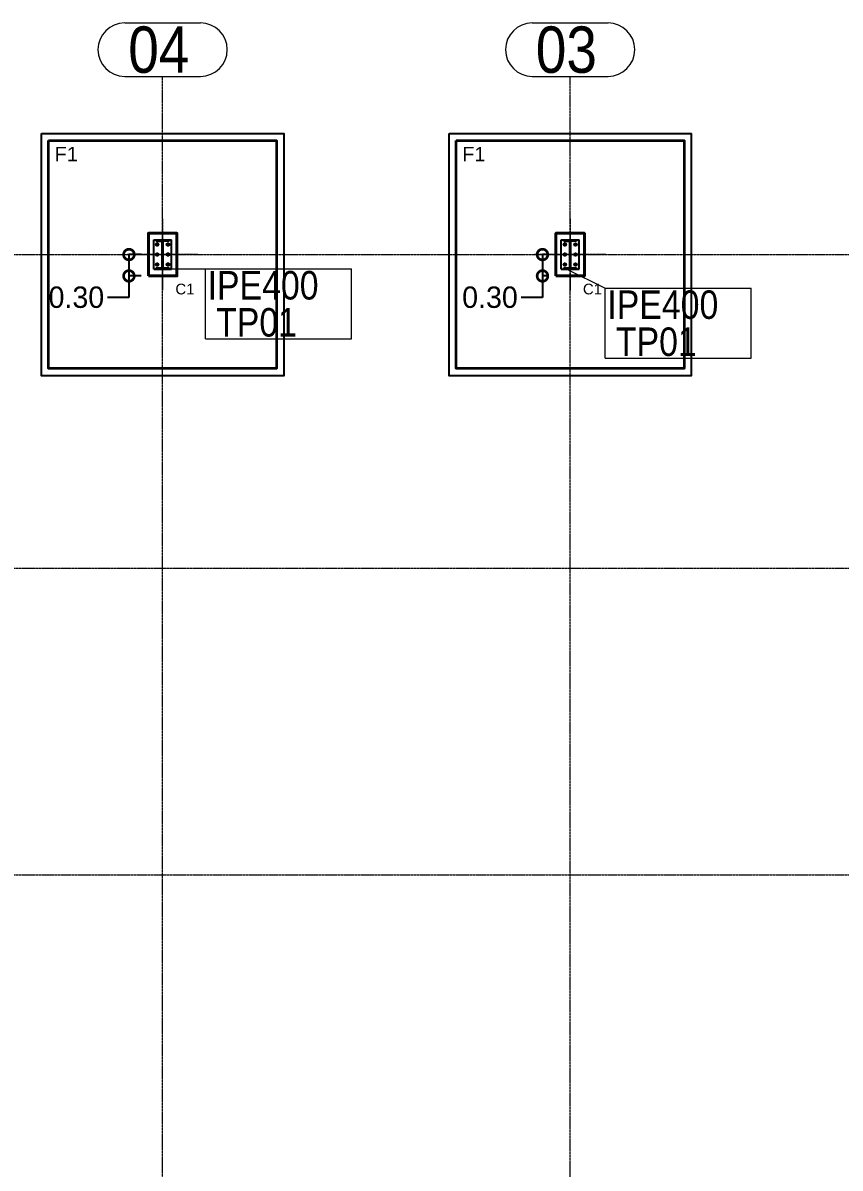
# Model space of a CAD drawing. Header units: millimetres. Extents: x 178198 to 9785548, y 9608 to 2087470.
# Drawn here: x 488561 to 500031, y 50280 to 66346 of the extents above; entities that cross this region are included whole.
import ezdxf

# ---------------------------------------------------------------- set-up
doc = ezdxf.new("R2010")
doc.units = ezdxf.units.MM
doc.header["$PDMODE"] = 35
doc.linetypes.add('XKITLINE00', pattern=[0])
doc.linetypes.add('XKITLINE03', pattern=[6, 3, -1, 1, -1])
for name, color, linetype, lineweight in [('Column', 7, 'Continuous', 40), ('foundation', 7, 'Continuous', 35), ('Part', 2, 'Continuous', 0), ('PartMark', 3, 'Continuous', 0), ('S-GRID', 1, 'Continuous', 0)]:
    doc.layers.add(name, color=color, linetype=linetype, lineweight=lineweight)
for name, color, linetype in [('dim_axis', 251, 'Continuous'), ('dim_axis @ 100', 251, 'Continuous'), ('plain foundation', 8, 'Continuous'), ('Steel Section', 7, 'Continuous'), ('text', 7, 'Continuous')]:
    doc.layers.add(name, color=color, linetype=linetype)
doc.styles.add('Andalus1', font='andlso.ttf', dxfattribs={"height": 3})
doc.styles.add('Arial', font='arial.ttf', dxfattribs={"height": 2.034003})
doc.styles.add('Arial2', font='arial.ttf', dxfattribs={"height": 300})
doc.dimstyles.new('Annotative1', dxfattribs={"dimscale": 0, "dimtxt": 3, "dimasz": 3, "dimexe": 0, "dimexo": 1, "dimtad": 0, "dimtih": 1, "dimtoh": 1, "dimlfac": 0.001, "dimzin": 1, "dimdsep": 46, "dimtxsty": 'Andalus1', "dimblk": 'DOTSMALL', "dimcen": 2.5, "dimclrd": 256, "dimclre": 256, "dimclrt": 256, "dimadec": 4, "dimazin": 0, "dimtfac": 1, "dimtmove": 0, "dimatfit": 3, "dimldrblk": 'DOTSMALL', "dimfxl": 1, "dimlwd": -1, "dimlwe": -1, "dimarcsym": 0})

# ---------------------------------------------------------------- blocks, each defined once
blk = doc.blocks.new('_DotSmall')
at = {"color": 0, "linetype": 'ByBlock', "const_width": 0.5}
blk.add_lwpolyline([(-0.0625, 0, 1), (0.0625, 0, 1)], format="xyb", close=True, dxfattribs=at)
blk = doc.blocks.new('*D161')
at = {"layer": 'Defpoints', "color": 0, "transparency": 16777216}
for p in [(496042, 63096), (495854, 62796), (496042, 62796)]:
    blk.add_point(p, dxfattribs=at)
at = {"layer": 'dim_axis', "transparency": 16777216}
for p, q in [((495942, 63096), (495854, 63096)), ((495854, 63096), (495854, 62796)), ((495942, 62796), (495854, 62796)), ((495854, 62796), (495854, 62496)), ((495854, 62496), (495554, 62496))]:
    blk.add_line(p, q, dxfattribs=at)
at = {"layer": 'dim_axis', "transparency": 16777216, "xscale": 300, "yscale": 300, "zscale": 300}
for p, rotation in [((495854, 63096), 90), ((495854, 62796), 270)]:
    blk.add_blockref('_DotSmall', p, dxfattribs=dict(at, rotation=rotation))
at = {"layer": 'dim_axis', "transparency": 16777216, "insert": (495117, 62496), "char_height": 300, "attachment_point": 5, "style": 'Andalus1'}
blk.add_mtext('0.30', dxfattribs=at)
blk = doc.blocks.new('*D162')
at = {"layer": 'Defpoints', "color": 0, "transparency": 16777216}
for p in [(490322, 63096), (490050, 62796), (490322, 62796)]:
    blk.add_point(p, dxfattribs=at)
at = {"layer": 'dim_axis', "transparency": 16777216}
for p, q in [((490222, 63096), (490050, 63096)), ((490050, 63096), (490050, 62796)), ((490222, 62796), (490050, 62796)), ((490050, 62796), (490050, 62496)), ((490050, 62496), (489750, 62496))]:
    blk.add_line(p, q, dxfattribs=at)
at = {"layer": 'dim_axis', "transparency": 16777216, "xscale": 300, "yscale": 300, "zscale": 300}
for p, rotation in [((490050, 63096), 90), ((490050, 62796), 270)]:
    blk.add_blockref('_DotSmall', p, dxfattribs=dict(at, rotation=rotation))
at = {"layer": 'dim_axis', "transparency": 16777216, "insert": (489312, 62496), "char_height": 300, "attachment_point": 5, "style": 'Andalus1'}
blk.add_mtext('0.30', dxfattribs=at)
blk = doc.blocks.new('bng')
at = {"layer": 'Column', "lineweight": 40}
for points in [[(490322.17101, 62796.04029), (490722.17101, 62796.04029), (490722.17101, 63396.04029), (490322.17101, 63396.04029)], [(496042.17101, 62796.04029), (496442.17101, 62796.04029), (496442.17101, 63396.04029), (496042.17101, 63396.04029)]]:
    blk.add_lwpolyline(points, close=True, dxfattribs=at)
at = {"layer": 'foundation'}
for points in [[(488922.17101, 64696.04029), (492122.17101, 64696.04029), (492122.17101, 61496.04029), (488922.17101, 61496.04029)], [(494642.17101, 64696.04029), (497842.17101, 64696.04029), (497842.17101, 61496.04029), (494642.17101, 61496.04029)]]:
    blk.add_lwpolyline(points, close=True, dxfattribs=at)
at = {"layer": 'Part', "linetype": 'XKITLINE03', "lineweight": 0}
for p, q in [((490522.17101, 63596.04029), (490522.17101, 62596.04029)), ((496242.17101, 63596.04029), (496242.17101, 62596.04029)), ((491022.17101, 63096.04029), (490022.17101, 63096.04029)), ((496742.17101, 63096.04029), (495742.17101, 63096.04029)), ((490447.17101, 62956.04029), (490447.17101, 62956.04029)), ((496167.17101, 62956.04029), (496167.17101, 62956.04029))]:
    blk.add_line(p, q, dxfattribs=at)
at = {"layer": 'Part', "linetype": 'XKITLINE00', "lineweight": 0}
for p, q in [((490397.17101, 62891.04029), (490397.17101, 63301.04029)), ((490397.17101, 63301.04029), (490647.17101, 63301.04029)), ((490647.17101, 62891.04029), (490647.17101, 63301.04029)), ((496117.17101, 62891.04029), (496117.17101, 63301.04029)), ((496117.17101, 63301.04029), (496367.17101, 63301.04029)), ((496367.17101, 62891.04029), (496367.17101, 63301.04029)), ((490426.3864, 63236.04029), (490436.77871, 63254.04029)), ((490436.77871, 63218.04029), (490426.3864, 63236.04029)), ((490432.17101, 63282.54029), (490432.17101, 63296.04029)), ((490432.17101, 63296.04029), (490612.17101, 63296.04029)), ((490432.17101, 63282.54029), (490517.87101, 63282.54029)), ((490432.91487, 63282.54029), (490446.41487, 63296.04029)), ((490436.77871, 63254.04029), (490457.56332, 63254.04029)), ((490457.56332, 63218.04029), (490436.77871, 63218.04029)), ((490457.56332, 63254.04029), (490467.95562, 63236.04029)), ((490467.95562, 63236.04029), (490457.56332, 63218.04029)), ((490517.87101, 62909.54029), (490517.87101, 63282.54029)), ((490612.17101, 63282.54029), (490526.47101, 63282.54029)), ((490526.47101, 63282.54029), (490526.47101, 62909.54029)), ((490576.3864, 63236.04029), (490586.77871, 63254.04029)), ((490586.77871, 63218.04029), (490576.3864, 63236.04029)), ((490586.77871, 63254.04029), (490607.56332, 63254.04029)), ((490607.56332, 63218.04029), (490586.77871, 63218.04029)), ((490607.56332, 63254.04029), (490617.95562, 63236.04029)), ((490617.95562, 63236.04029), (490607.56332, 63218.04029)), ((490612.17101, 63296.04029), (490612.17101, 63282.54029)), ((496146.3864, 63236.04029), (496156.77871, 63254.04029)), ((496156.77871, 63218.04029), (496146.3864, 63236.04029)), ((496152.17101, 63282.54029), (496152.17101, 63296.04029)), ((496152.17101, 63296.04029), (496332.17101, 63296.04029)), ((496152.17101, 63282.54029), (496237.87101, 63282.54029)), ((496152.91487, 63282.54029), (496166.41487, 63296.04029)), ((496156.77871, 63254.04029), (496177.56332, 63254.04029)), ((496177.56332, 63218.04029), (496156.77871, 63218.04029)), ((496177.56332, 63254.04029), (496187.95562, 63236.04029)), ((496187.95562, 63236.04029), (496177.56332, 63218.04029)), ((496237.87101, 62909.54029), (496237.87101, 63282.54029)), ((496332.17101, 63282.54029), (496246.47101, 63282.54029)), ((496246.47101, 63282.54029), (496246.47101, 62909.54029)), ((496296.3864, 63236.04029), (496306.77871, 63254.04029)), ((496306.77871, 63218.04029), (496296.3864, 63236.04029)), ((496306.77871, 63254.04029), (496327.56332, 63254.04029)), ((496327.56332, 63218.04029), (496306.77871, 63218.04029)), ((496327.56332, 63254.04029), (496337.95562, 63236.04029)), ((496337.95562, 63236.04029), (496327.56332, 63218.04029)), ((496332.17101, 63296.04029), (496332.17101, 63282.54029)), ((490426.3864, 63096.04029), (490436.77871, 63114.04029)), ((490436.77871, 63078.04029), (490426.3864, 63096.04029)), ((490436.77871, 63114.04029), (490457.56332, 63114.04029)), ((490457.56332, 63078.04029), (490436.77871, 63078.04029)), ((490457.56332, 63114.04029), (490467.95562, 63096.04029)), ((490467.95562, 63096.04029), (490457.56332, 63078.04029)), ((490517.87101, 63084.61835), (490526.47101, 63093.21835)), ((490576.3864, 63096.04029), (490586.77871, 63114.04029)), ((490586.77871, 63078.04029), (490576.3864, 63096.04029)), ((490586.77871, 63114.04029), (490607.56332, 63114.04029)), ((490607.56332, 63078.04029), (490586.77871, 63078.04029)), ((490607.56332, 63114.04029), (490617.95562, 63096.04029)), ((490617.95562, 63096.04029), (490607.56332, 63078.04029)), ((496146.3864, 63096.04029), (496156.77871, 63114.04029)), ((496156.77871, 63078.04029), (496146.3864, 63096.04029)), ((496156.77871, 63114.04029), (496177.56332, 63114.04029)), ((496177.56332, 63078.04029), (496156.77871, 63078.04029)), ((496177.56332, 63114.04029), (496187.95562, 63096.04029)), ((496187.95562, 63096.04029), (496177.56332, 63078.04029)), ((496237.87101, 63084.61835), (496246.47101, 63093.21835)), ((496296.3864, 63096.04029), (496306.77871, 63114.04029)), ((496306.77871, 63078.04029), (496296.3864, 63096.04029)), ((496306.77871, 63114.04029), (496327.56332, 63114.04029)), ((496327.56332, 63078.04029), (496306.77871, 63078.04029)), ((496327.56332, 63114.04029), (496337.95562, 63096.04029)), ((496337.95562, 63096.04029), (496327.56332, 63078.04029)), ((490397.17101, 62891.04029), (490647.17101, 62891.04029)), ((490426.3864, 62956.04029), (490436.77871, 62974.04029)), ((490436.77871, 62938.04029), (490426.3864, 62956.04029)), ((490432.17101, 62896.04029), (490432.17101, 62909.54029)), ((490432.17101, 62909.54029), (490517.87101, 62909.54029)), ((490612.17101, 62896.04029), (490432.17101, 62896.04029)), ((490436.77871, 62974.04029), (490457.56332, 62974.04029)), ((490457.56332, 62938.04029), (490436.77871, 62938.04029)), ((490457.56332, 62974.04029), (490467.95562, 62956.04029)), ((490467.95562, 62956.04029), (490457.56332, 62938.04029)), ((490526.47101, 62909.54029), (490612.17101, 62909.54029)), ((490576.3864, 62956.04029), (490586.77871, 62974.04029)), ((490586.77871, 62938.04029), (490576.3864, 62956.04029)), ((490586.77871, 62974.04029), (490607.56332, 62974.04029)), ((490607.56332, 62938.04029), (490586.77871, 62938.04029)), ((490607.56332, 62974.04029), (490617.95562, 62956.04029)), ((490617.95562, 62956.04029), (490607.56332, 62938.04029)), ((490612.17101, 62909.54029), (490612.17101, 62896.04029)), ((496117.17101, 62891.04029), (496367.17101, 62891.04029)), ((496146.3864, 62956.04029), (496156.77871, 62974.04029)), ((496156.77871, 62938.04029), (496146.3864, 62956.04029)), ((496152.17101, 62896.04029), (496152.17101, 62909.54029)), ((496152.17101, 62909.54029), (496237.87101, 62909.54029)), ((496332.17101, 62896.04029), (496152.17101, 62896.04029)), ((496156.77871, 62974.04029), (496177.56332, 62974.04029)), ((496177.56332, 62938.04029), (496156.77871, 62938.04029)), ((496177.56332, 62974.04029), (496187.95562, 62956.04029)), ((496187.95562, 62956.04029), (496177.56332, 62938.04029)), ((496246.47101, 62909.54029), (496332.17101, 62909.54029)), ((496296.3864, 62956.04029), (496306.77871, 62974.04029)), ((496306.77871, 62938.04029), (496296.3864, 62956.04029)), ((496306.77871, 62974.04029), (496327.56332, 62974.04029)), ((496327.56332, 62938.04029), (496306.77871, 62938.04029)), ((496327.56332, 62974.04029), (496337.95562, 62956.04029)), ((496337.95562, 62956.04029), (496327.56332, 62938.04029)), ((496332.17101, 62909.54029), (496332.17101, 62896.04029)), ((496332.17101, 62896.04029), (496332.17101, 62896.04029))]:
    blk.add_line(p, q, dxfattribs=at)
for centre, start, end in [((490447.17101, 63236.04029), 0, 180), ((490447.17101, 63236.04029), 180, 0), ((490597.17101, 63236.04029), 0, 180), ((490597.17101, 63236.04029), 180, 0), ((496167.17101, 63236.04029), 0, 180), ((496167.17101, 63236.04029), 180, 0), ((496317.17101, 63236.04029), 0, 180), ((496317.17101, 63236.04029), 180, 0), ((490447.17101, 63096.04029), 0, 180), ((490447.17101, 63096.04029), 180, 0), ((490597.17101, 63096.04029), 0, 180), ((490597.17101, 63096.04029), 180, 0), ((496167.17101, 63096.04029), 0, 180), ((496167.17101, 63096.04029), 180, 0), ((496317.17101, 63096.04029), 0, 180), ((496317.17101, 63096.04029), 180, 0), ((490447.17101, 62956.04029), 0, 180), ((490447.17101, 62956.04029), 180, 0), ((490597.17101, 62956.04029), 0, 180), ((490597.17101, 62956.04029), 180, 0), ((496167.17101, 62956.04029), 0, 180), ((496167.17101, 62956.04029), 180, 0), ((496317.17101, 62956.04029), 0, 180), ((496317.17101, 62956.04029), 180, 0)]:
    blk.add_arc(centre, 12, start, end, dxfattribs=at)
at = {"layer": 'PartMark', "linetype": 'XKITLINE00', "lineweight": 0}
for p, q in [((490468.46501, 62896.53029), (491123.28931, 62895.46036)), ((491123.28931, 62895.46036), (493173.28931, 62895.46036)), ((491123.28931, 61915.46036), (491123.28931, 62895.46036)), ((493173.28931, 61915.46036), (493173.28931, 62895.46036)), ((496188.46501, 62896.53029), (496734.0658, 62623.54811)), ((496734.0658, 62623.54811), (498784.0658, 62623.54811)), ((496734.0658, 61643.54811), (496734.0658, 62623.54811)), ((498784.0658, 61643.54811), (498784.0658, 62623.54811)), ((491123.28931, 61915.46036), (493173.28931, 61915.46036)), ((496734.0658, 61643.54811), (498784.0658, 61643.54811))]:
    blk.add_line(p, q, dxfattribs=at)
at = {"layer": 'plain foundation'}
for points in [[(488822.17101, 64796.04029), (492222.17101, 64796.04029), (492222.17101, 61396.04029), (488822.17101, 61396.04029)], [(494542.17101, 64796.04029), (497942.17101, 64796.04029), (497942.17101, 61396.04029), (494542.17101, 61396.04029)]]:
    blk.add_lwpolyline(points, close=True, dxfattribs=at)
at = {"layer": 'S-GRID', "linetype": 'XKITLINE00', "lineweight": 0}
for p, q in [((489990.06652, 66346.04029), (491054.2755, 66346.04029)), ((495710.06652, 66346.04029), (496774.2755, 66346.04029)), ((489990.06652, 65596.04029), (491054.2755, 65596.04029)), ((495710.06652, 65596.04029), (496774.2755, 65596.04029))]:
    blk.add_line(p, q, dxfattribs=at)
at = {"layer": 'S-GRID', "linetype": 'XKITLINE03', "lineweight": 0}
for p, q in [((490522.17101, 41147.72009), (490522.17101, 65596.04029)), ((496242.17101, 41086.95148), (496242.17101, 65596.04029)), ((425102.17101, 63096.04029), (510182.17101, 63096.04029)), ((425102.17101, 58696.04029), (510182.17101, 58696.04029)), ((425102.17101, 54396.04029), (510182.17101, 54396.04029))]:
    blk.add_line(p, q, dxfattribs=at)
at = {"layer": 'S-GRID', "linetype": 'XKITLINE00', "lineweight": 0}
for centre, start, end in [((489990.06652, 65971.04029), 90, 270), ((491054.2755, 65971.04029), 270, 90), ((495710.06652, 65971.04029), 90, 270), ((496774.2755, 65971.04029), 270, 90)]:
    blk.add_arc(centre, 375, start, end, dxfattribs=at)
at = {"layer": 'Steel Section'}
for p, q in [((490397.17101, 62891.04029), (490397.17101, 63301.04029)), ((490397.17101, 63301.04029), (490647.17101, 63301.04029)), ((490647.17101, 62891.04029), (490647.17101, 63301.04029)), ((496117.17101, 62891.04029), (496117.17101, 63301.04029)), ((496117.17101, 63301.04029), (496367.17101, 63301.04029)), ((496367.17101, 62891.04029), (496367.17101, 63301.04029)), ((490426.3864, 63236.04029), (490436.77871, 63254.04029)), ((490436.77871, 63218.04029), (490426.3864, 63236.04029)), ((490432.17101, 63282.54029), (490432.17101, 63296.04029)), ((490432.17101, 63296.04029), (490612.17101, 63296.04029)), ((490432.17101, 63282.54029), (490517.87101, 63282.54029)), ((490432.91487, 63282.54029), (490446.41487, 63296.04029)), ((490436.77871, 63254.04029), (490457.56332, 63254.04029)), ((490457.56332, 63218.04029), (490436.77871, 63218.04029)), ((490457.56332, 63254.04029), (490467.95562, 63236.04029)), ((490467.95562, 63236.04029), (490457.56332, 63218.04029)), ((490517.87101, 62909.54029), (490517.87101, 63282.54029)), ((490612.17101, 63282.54029), (490526.47101, 63282.54029)), ((490526.47101, 63282.54029), (490526.47101, 62909.54029)), ((490576.3864, 63236.04029), (490586.77871, 63254.04029)), ((490586.77871, 63218.04029), (490576.3864, 63236.04029)), ((490586.77871, 63254.04029), (490607.56332, 63254.04029)), ((490607.56332, 63218.04029), (490586.77871, 63218.04029)), ((490607.56332, 63254.04029), (490617.95562, 63236.04029)), ((490617.95562, 63236.04029), (490607.56332, 63218.04029)), ((490612.17101, 63296.04029), (490612.17101, 63282.54029)), ((496146.3864, 63236.04029), (496156.77871, 63254.04029)), ((496156.77871, 63218.04029), (496146.3864, 63236.04029)), ((496152.17101, 63282.54029), (496152.17101, 63296.04029)), ((496152.17101, 63296.04029), (496332.17101, 63296.04029)), ((496152.17101, 63282.54029), (496237.87101, 63282.54029)), ((496152.91487, 63282.54029), (496166.41487, 63296.04029)), ((496156.77871, 63254.04029), (496177.56332, 63254.04029)), ((496177.56332, 63218.04029), (496156.77871, 63218.04029)), ((496177.56332, 63254.04029), (496187.95562, 63236.04029)), ((496187.95562, 63236.04029), (496177.56332, 63218.04029)), ((496237.87101, 62909.54029), (496237.87101, 63282.54029)), ((496332.17101, 63282.54029), (496246.47101, 63282.54029)), ((496246.47101, 63282.54029), (496246.47101, 62909.54029)), ((496296.3864, 63236.04029), (496306.77871, 63254.04029)), ((496306.77871, 63218.04029), (496296.3864, 63236.04029)), ((496306.77871, 63254.04029), (496327.56332, 63254.04029)), ((496327.56332, 63218.04029), (496306.77871, 63218.04029)), ((496327.56332, 63254.04029), (496337.95562, 63236.04029)), ((496337.95562, 63236.04029), (496327.56332, 63218.04029)), ((496332.17101, 63296.04029), (496332.17101, 63282.54029)), ((490426.3864, 63096.04029), (490436.77871, 63114.04029)), ((490436.77871, 63078.04029), (490426.3864, 63096.04029)), ((490436.77871, 63114.04029), (490457.56332, 63114.04029)), ((490457.56332, 63078.04029), (490436.77871, 63078.04029)), ((490457.56332, 63114.04029), (490467.95562, 63096.04029)), ((490467.95562, 63096.04029), (490457.56332, 63078.04029)), ((490517.87101, 63084.61835), (490526.47101, 63093.21835)), ((490576.3864, 63096.04029), (490586.77871, 63114.04029)), ((490586.77871, 63078.04029), (490576.3864, 63096.04029)), ((490586.77871, 63114.04029), (490607.56332, 63114.04029)), ((490607.56332, 63078.04029), (490586.77871, 63078.04029)), ((490607.56332, 63114.04029), (490617.95562, 63096.04029)), ((490617.95562, 63096.04029), (490607.56332, 63078.04029)), ((496146.3864, 63096.04029), (496156.77871, 63114.04029)), ((496156.77871, 63078.04029), (496146.3864, 63096.04029)), ((496156.77871, 63114.04029), (496177.56332, 63114.04029)), ((496177.56332, 63078.04029), (496156.77871, 63078.04029)), ((496177.56332, 63114.04029), (496187.95562, 63096.04029)), ((496187.95562, 63096.04029), (496177.56332, 63078.04029)), ((496237.87101, 63084.61835), (496246.47101, 63093.21835)), ((496296.3864, 63096.04029), (496306.77871, 63114.04029)), ((496306.77871, 63078.04029), (496296.3864, 63096.04029)), ((496306.77871, 63114.04029), (496327.56332, 63114.04029)), ((496327.56332, 63078.04029), (496306.77871, 63078.04029)), ((496327.56332, 63114.04029), (496337.95562, 63096.04029)), ((496337.95562, 63096.04029), (496327.56332, 63078.04029)), ((490397.17101, 62891.04029), (490647.17101, 62891.04029)), ((490426.3864, 62956.04029), (490436.77871, 62974.04029)), ((490436.77871, 62938.04029), (490426.3864, 62956.04029)), ((490432.17101, 62896.04029), (490432.17101, 62909.54029)), ((490432.17101, 62909.54029), (490517.87101, 62909.54029)), ((490612.17101, 62896.04029), (490432.17101, 62896.04029)), ((490436.77871, 62974.04029), (490457.56332, 62974.04029)), ((490457.56332, 62938.04029), (490436.77871, 62938.04029)), ((490447.17101, 62956.04029), (490447.17101, 62956.04029)), ((490457.56332, 62974.04029), (490467.95562, 62956.04029)), ((490467.95562, 62956.04029), (490457.56332, 62938.04029)), ((490526.47101, 62909.54029), (490612.17101, 62909.54029)), ((490576.3864, 62956.04029), (490586.77871, 62974.04029)), ((490586.77871, 62938.04029), (490576.3864, 62956.04029)), ((490586.77871, 62974.04029), (490607.56332, 62974.04029)), ((490607.56332, 62938.04029), (490586.77871, 62938.04029)), ((490607.56332, 62974.04029), (490617.95562, 62956.04029)), ((490617.95562, 62956.04029), (490607.56332, 62938.04029)), ((490612.17101, 62909.54029), (490612.17101, 62896.04029)), ((490612.17101, 62896.04029), (490612.17101, 62896.04029)), ((496117.17101, 62891.04029), (496367.17101, 62891.04029)), ((496146.3864, 62956.04029), (496156.77871, 62974.04029)), ((496156.77871, 62938.04029), (496146.3864, 62956.04029)), ((496152.17101, 62896.04029), (496152.17101, 62909.54029)), ((496152.17101, 62909.54029), (496237.87101, 62909.54029)), ((496332.17101, 62896.04029), (496152.17101, 62896.04029)), ((496156.77871, 62974.04029), (496177.56332, 62974.04029)), ((496177.56332, 62938.04029), (496156.77871, 62938.04029)), ((496167.17101, 62956.04029), (496167.17101, 62956.04029)), ((496177.56332, 62974.04029), (496187.95562, 62956.04029)), ((496187.95562, 62956.04029), (496177.56332, 62938.04029)), ((496246.47101, 62909.54029), (496332.17101, 62909.54029)), ((496296.3864, 62956.04029), (496306.77871, 62974.04029)), ((496306.77871, 62938.04029), (496296.3864, 62956.04029)), ((496306.77871, 62974.04029), (496327.56332, 62974.04029)), ((496327.56332, 62938.04029), (496306.77871, 62938.04029)), ((496327.56332, 62974.04029), (496337.95562, 62956.04029)), ((496337.95562, 62956.04029), (496327.56332, 62938.04029)), ((496332.17101, 62909.54029), (496332.17101, 62896.04029)), ((496332.17101, 62896.04029), (496332.17101, 62896.04029))]:
    blk.add_line(p, q, dxfattribs=at)
for centre, start, end in [((490447.17101, 63236.04029), 0, 180), ((490447.17101, 63236.04029), 180, 0), ((490597.17101, 63236.04029), 0, 180), ((490597.17101, 63236.04029), 180, 0), ((496167.17101, 63236.04029), 0, 180), ((496167.17101, 63236.04029), 180, 0), ((496317.17101, 63236.04029), 0, 180), ((496317.17101, 63236.04029), 180, 0), ((490447.17101, 63096.04029), 0, 180), ((490447.17101, 63096.04029), 180, 0), ((490597.17101, 63096.04029), 0, 180), ((490597.17101, 63096.04029), 180, 0), ((496167.17101, 63096.04029), 0, 180), ((496167.17101, 63096.04029), 180, 0), ((496317.17101, 63096.04029), 0, 180), ((496317.17101, 63096.04029), 180, 0), ((490447.17101, 62956.04029), 0, 180), ((490447.17101, 62956.04029), 180, 0), ((490597.17101, 62956.04029), 0, 180), ((490597.17101, 62956.04029), 180, 0), ((496167.17101, 62956.04029), 0, 180), ((496167.17101, 62956.04029), 180, 0), ((496317.17101, 62956.04029), 0, 180), ((496317.17101, 62956.04029), 180, 0)]:
    blk.add_arc(centre, 12, start, end, dxfattribs=at)
at = {"layer": 'PartMark', "style": 'Arial', "width": 0.85}
for s, p in [('IPE400', (491153.28931, 62465.46036)), ('IPE400', (496764.0658, 62193.54811)), ('TP01', (491273.28931, 61945.46036)), ('TP01', (496884.0658, 61673.54811))]:
    blk.add_text(s, height=400, dxfattribs=at).set_placement(p)
at = {"layer": 'S-GRID', "style": 'Arial', "width": 0.85}
for s, p in [('04', (490040.06652, 65646.04029)), ('03', (495760.06652, 65646.04029))]:
    blk.add_text(s, height=650, dxfattribs=at).set_placement(p)
at = {"layer": 'text', "attachment_point": 1, "style": 'Arial2'}
for s, insert, char_height in [('F1', (489007.39063, 64606.36891), 200), ('F1', (494727.39063, 64606.36891), 200), ('C1', (490701.67073, 62687.30673), 150), ('C1', (496421.67073, 62687.30673), 150)]:
    blk.add_mtext_dynamic_manual_height_columns(s, width=1191.032635, gutter_width=1500, heights=[0], dxfattribs=dict(at, insert=insert, char_height=char_height))
at = {"layer": 'dim_axis @ 100'}
for base, p1, p2, picture, middle in [((490049.88084, 62796.04029), (490322.17101, 63096.04029), (490322.17101, 62796.04029), '*D162', (489312.32951, 62496.04029)), ((495854.07339, 62796.04029), (496042.17101, 63096.04029), (496042.17101, 62796.04029), '*D161', (495116.52206, 62496.04029))]:
    dim = blk.add_linear_dim(base=base, p1=p1, p2=p2, angle=90, dimstyle='Annotative1', override={"dimscale": 100, "dimtix": 0, "dimtofl": 1, "dimtmove": 0, "dimatfit": 3}, dxfattribs=at)
    dim.commit()
    dim.dimension.update_dxf_attribs({"geometry": picture, "text_midpoint": middle})

msp = doc.modelspace()

# ---------------------------------------------------------------- block references
msp.add_blockref('bng', (0, 0))

doc.saveas('drawing.dxf')
